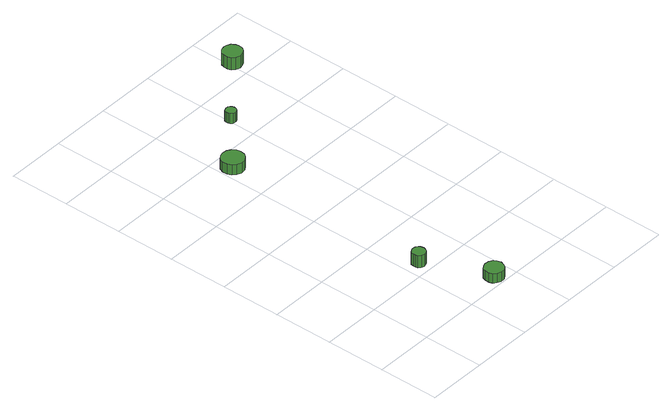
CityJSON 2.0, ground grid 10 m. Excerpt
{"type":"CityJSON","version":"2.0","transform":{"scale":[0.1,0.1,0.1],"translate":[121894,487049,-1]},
"CityObjects":{
"tree1":{"type":"SolitaryVegetationObject","attributes":{"function":"something"},"geometry":[{"type":"MultiSurface","lod":"1","boundaries":[[[0,1,2,3,4,5,6,7,8,9,10,11,12,13,14]],[[15,16,17,18,19,20,21,22,23,24,25,26,27,28,29]],[[0,29,28,1]],[[1,28,27,2]],[[2,27,26,3]],[[3,26,25,4]],[[4,25,24,5]],[[5,24,23,6]],[[6,23,22,7]],[[7,22,21,8]],[[8,21,20,9]],[[9,20,19,10]],[[10,19,18,11]],[[11,18,17,12]],[[12,17,16,13]],[[13,16,15,14]],[[14,15,29,0]]]}]},
"tree2":{"type":"SolitaryVegetationObject","attributes":{"function":"something"},"geometry":[{"type":"MultiSurface","lod":"1","boundaries":[[[30,31,32,33,34,35,36,37,38,39,40,41,42,43,44]],[[45,46,47,48,49,50,51,52,53,54,55,56,57,58,59]],[[30,59,58,31]],[[31,58,57,32]],[[32,57,56,33]],[[33,56,55,34]],[[34,55,54,35]],[[35,54,53,36]],[[36,53,52,37]],[[37,52,51,38]],[[38,51,50,39]],[[39,50,49,40]],[[40,49,48,41]],[[41,48,47,42]],[[42,47,46,43]],[[43,46,45,44]],[[44,45,59,30]]]}]},
"tree3":{"type":"SolitaryVegetationObject","attributes":{"function":"something"}},
"tree4":{"type":"SolitaryVegetationObject","attributes":{"function":"something"},"geometry":[{"type":"MultiSurface","lod":"1","boundaries":[[[60,61,62,63,64,65,66,67,68,69,70,71,72,73,74]],[[75,76,77,78,79,80,81,82,83,84,85,86,87,88,89]],[[60,89,88,61]],[[61,88,87,62]],[[62,87,86,63]],[[63,86,85,64]],[[64,85,84,65]],[[65,84,83,66]],[[66,83,82,67]],[[67,82,81,68]],[[68,81,80,69]],[[69,80,79,70]],[[70,79,78,71]],[[71,78,77,72]],[[72,77,76,73]],[[73,76,75,74]],[[74,75,89,60]]]}]},
"tree5":{"type":"SolitaryVegetationObject","attributes":{"function":"something"},"geometry":[{"type":"MultiSurface","lod":"1","boundaries":[[[90,91,92,93,94,95,96,97,98,99,100,101,102,103,104]],[[105,106,107,108,109,110,111,112,113,114,115,116,117,118,119]],[[90,119,118,91]],[[91,118,117,92]],[[92,117,116,93]],[[93,116,115,94]],[[94,115,114,95]],[[95,114,113,96]],[[96,113,112,97]],[[97,112,111,98]],[[98,111,110,99]],[[99,110,109,100]],[[100,109,108,101]],[[101,108,107,102]],[[102,107,106,103]],[[103,106,105,104]],[[104,105,119,90]]]}]},
"tree6":{"type":"SolitaryVegetationObject","attributes":{"function":"something"},"geometry":[{"type":"MultiSurface","lod":"1","boundaries":[[[120,121,122,123,124,125,126,127,128,129,130,131,132,133,134]],[[135,136,137,138,139,140,141,142,143,144,145,146,147,148,149]],[[120,149,148,121]],[[121,148,147,122]],[[122,147,146,123]],[[123,146,145,124]],[[124,145,144,125]],[[125,144,143,126]],[[126,143,142,127]],[[127,142,141,128]],[[128,141,140,129]],[[129,140,139,130]],[[130,139,138,131]],[[131,138,137,132]],[[132,137,136,133]],[[133,136,135,134]],[[134,135,149,120]]]}]}
},
"vertices":[
[134,120,30],[133,125,30],[131,128,30],[127,131,30],[122,131,30],[118,130,30],[114,127,30],[113,122,30],[113,118,30],[114,114,30],[118,111,30],[122,109,30],[127,110,30],[131,112,30],[133,116,30],[133,116,8],[131,112,8],[127,110,8],[122,109,8],[118,111,8],[114,114,8],[113,118,8],[113,122,8],[114,127,8],[118,130,8],[122,131,8],[127,131,8],[131,128,8],[133,125,8],[134,120,8],
[185,16,26],[183,23,26],[180,28,26],[174,31,26],[167,32,26],[161,30,26],[156,26,26],[154,20,26],[154,13,26],[156,7,26],[161,3,26],[167,1,26],[174,1,26],[180,5,26],[183,10,26],[183,10,9],[180,5,9],[174,1,9],[167,1,9],[161,3,9],[156,7,9],[154,13,9],[154,20,9],[156,26,9],[161,30,9],[167,32,9],[174,31,9],[180,28,9],[183,23,9],[185,16,9],
[139,472,25],[138,479,25],[133,485,25],[127,489,25],[119,490,25],[112,488,25],[106,483,25],[103,476,25],[103,468,25],[106,461,25],[112,456,25],[119,453,25],[127,454,25],[133,458,25],[138,464,25],[138,464,7],[133,458,7],[127,454,7],[119,453,7],[112,456,7],[106,461,7],[103,468,7],[103,476,7],[106,483,7],[112,488,7],[119,490,7],[127,489,7],[133,485,7],[138,479,7],[139,472,7],
[212,546,25],[211,549,25],[209,552,25],[206,554,25],[202,554,25],[199,553,25],[196,551,25],[195,548,25],[195,544,25],[196,541,25],[199,538,25],[202,537,25],[206,537,25],[209,539,25],[211,542,25],[211,542,7],[209,539,7],[206,537,7],[202,537,7],[199,538,7],[196,541,7],[195,544,7],[195,548,7],[196,551,7],[199,553,7],[202,554,7],[206,554,7],[209,552,7],[211,549,7],[212,546,7],
[323,631,28],[322,637,28],[318,643,28],[312,646,28],[306,647,28],[299,645,28],[294,640,28],[292,634,28],[292,627,28],[294,621,28],[299,617,28],[306,615,28],[312,616,28],[318,619,28],[322,624,28],[322,624,6],[318,619,6],[312,616,6],[306,615,6],[299,617,6],[294,621,6],[292,627,6],[292,634,6],[294,640,6],[299,645,6],[306,647,6],[312,646,6],[318,643,6],[322,637,6],[323,631,6]
]}
